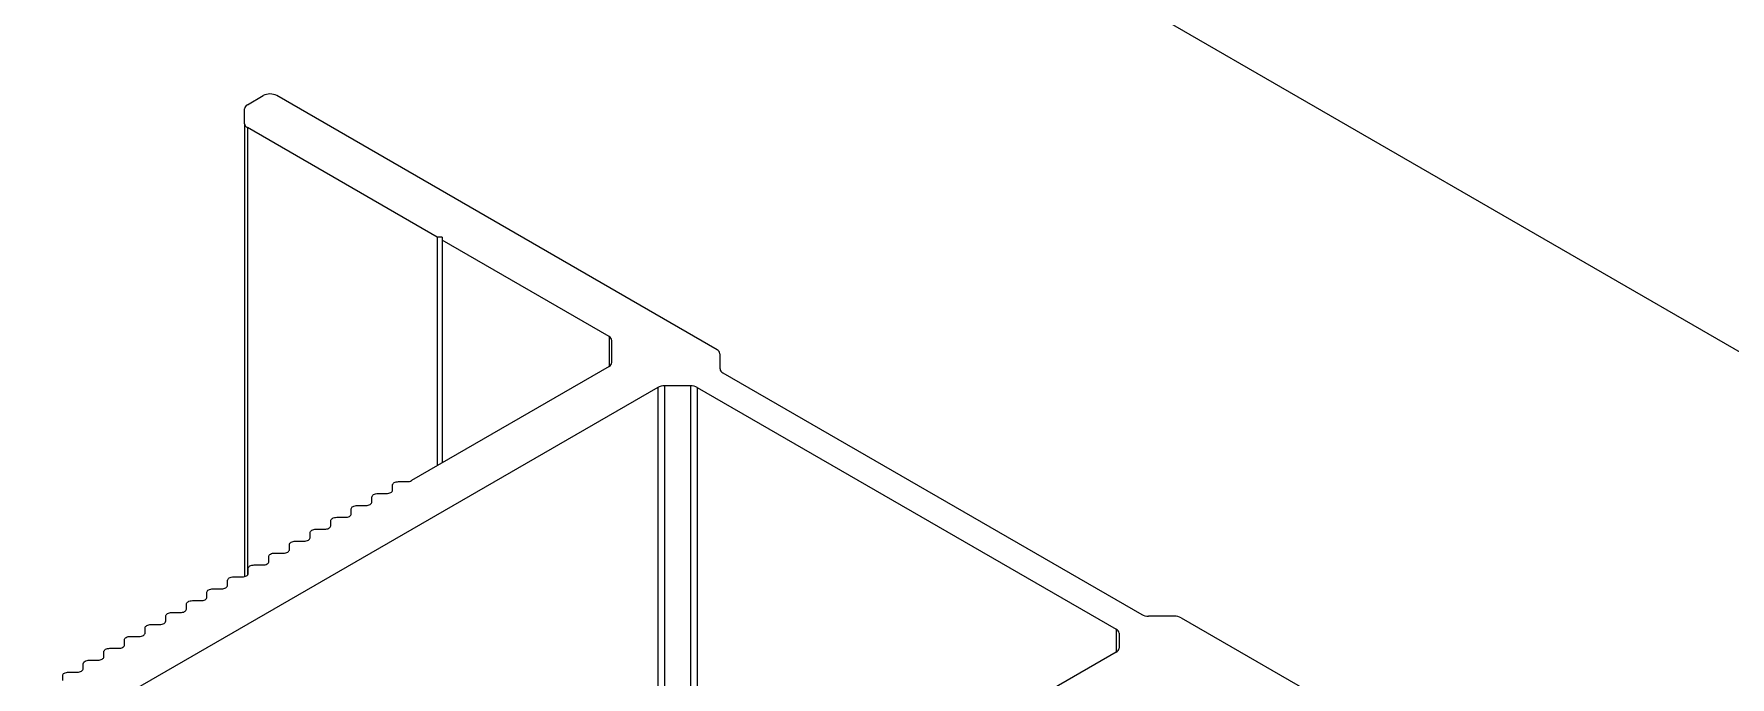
# Model space of a CAD drawing. Header units: millimetres. Extents: x 39 to 459, y 26 to 647.
# Drawn here: x 89.269 to 91.388, y 232.952 to 233.756 of the extents above; entities that cross this region are included whole.
import ezdxf

# ---------------------------------------------------------------- set-up
doc = ezdxf.new("R2010")
doc.units = ezdxf.units.MM
doc.layers.add('ANTET', color=7, linetype='Continuous')

# ---------------------------------------------------------------- blocks, each defined once
blk = doc.blocks.new('Griyaj Montajı')
at = {"color": 7, "linetype": 'Continuous', "lineweight": 15}
for p, q in [((11080.9452, 2121.2506), (11055.9518, 2135.679)), ((11072.49, 2125.3641), (11072.5098, 2125.3756)), ((11073.0769, 2125.058), (11072.5268, 2125.3756)), ((11072.4865, 2125.3405), (11072.4865, 2125.3592)), ((11072.4865, 2125.3405), (11072.4865, 2124.7747)), ((11072.7272, 2125.1986), (11072.49, 2125.3356)), ((11072.7336, 2125.1986), (11072.7272, 2125.1986)), ((11072.7272, 2125.1986), (11072.7272, 2124.9133)), ((11072.7336, 2125.1986), (11072.7336, 2125.1949)), ((11072.9419, 2125.0747), (11072.7336, 2125.1949)), ((11072.7336, 2125.1949), (11072.7336, 2124.917)), ((11072.9454, 2125.0421), (11072.9454, 2125.0698)), ((11072.9419, 2125.0372), (11072.6949, 2124.8946)), ((11073.0804, 2125.0531), (11073.0804, 2125.0343)), ((11073.084, 2125.0294), (11073.6073, 2124.7273)), ((11073.0027, 2125.0111), (11072.2404, 2124.571)), ((11073.0437, 2125.0131), (11073.0112, 2125.0131)), ((11073.0521, 2125.0111), (11073.5754, 2124.709)), ((11072.6714, 2124.8828), (11072.6714, 2124.889)), ((11072.6789, 2124.8934), (11072.6896, 2124.8934)), ((11072.6456, 2124.868), (11072.6456, 2124.8742)), ((11072.6531, 2124.8785), (11072.6639, 2124.8785)), ((11072.5941, 2124.8382), (11072.5941, 2124.8444)), ((11072.6016, 2124.8488), (11072.6124, 2124.8488)), ((11072.6199, 2124.8531), (11072.6199, 2124.8593)), ((11072.6274, 2124.8636), (11072.6381, 2124.8636)), ((11072.5684, 2124.8233), (11072.5684, 2124.8296)), ((11072.5759, 2124.8339), (11072.5866, 2124.8339)), ((11072.5243, 2124.8042), (11072.5351, 2124.8042)), ((11072.5426, 2124.8085), (11072.5426, 2124.8147)), ((11072.5501, 2124.819), (11072.5609, 2124.819)), ((11072.4911, 2124.7787), (11072.4911, 2124.785)), ((11072.4986, 2124.7893), (11072.5093, 2124.7893)), ((11072.5168, 2124.7936), (11072.5168, 2124.7998)), ((11072.4471, 2124.7595), (11072.4578, 2124.7595)), ((11072.4653, 2124.7639), (11072.4653, 2124.7701)), ((11072.4728, 2124.7744), (11072.4836, 2124.7744)), ((11072.4138, 2124.7341), (11072.4138, 2124.7403)), ((11072.4213, 2124.7447), (11072.4321, 2124.7447)), ((11072.4396, 2124.749), (11072.4396, 2124.7552)), ((11072.3881, 2124.7193), (11072.3881, 2124.7255)), ((11072.3956, 2124.7298), (11072.4063, 2124.7298)), ((11073.6482, 2124.7253), (11073.6157, 2124.7253)), ((11073.6567, 2124.7233), (11074.2069, 2124.4057)), ((11072.3365, 2124.6895), (11072.3365, 2124.6957)), ((11072.344, 2124.7001), (11072.3548, 2124.7001)), ((11072.3623, 2124.7044), (11072.3623, 2124.7106)), ((11072.3698, 2124.7149), (11072.3806, 2124.7149)), ((11073.579, 2124.7041), (11073.579, 2124.6853)), ((11072.3108, 2124.6747), (11072.3108, 2124.6809)), ((11072.3183, 2124.6852), (11072.329, 2124.6852)), ((11073.5754, 2124.6804), (11072.8132, 2124.2404)), ((11072.2668, 2124.6555), (11072.2775, 2124.6555)), ((11072.285, 2124.6598), (11072.285, 2124.666)), ((11072.2925, 2124.6703), (11072.3033, 2124.6703)), ((11072.2593, 2124.6449), (11072.2593, 2124.6511))]:
    blk.add_line(p, q, dxfattribs=at)
at = {"color": 8, "linetype": 'Continuous', "lineweight": 15}
for p, q in [((11072.49, 2125.3356), (11072.49, 2124.7765)), ((11072.9419, 2125.0747), (11072.9419, 2125.0372)), ((11073.0027, 2125.0111), (11073.0027, 2124.3498)), ((11073.0112, 2125.0131), (11073.0112, 2124.3547)), ((11073.0437, 2125.0131), (11073.0437, 2124.3734)), ((11073.0521, 2125.0111), (11073.0521, 2124.3783)), ((11073.5754, 2124.709), (11073.5754, 2124.6804))]:
    blk.add_line(p, q, dxfattribs=at)
at = {"color": 7, "linetype": 'Continuous', "lineweight": 15, "flags": 128}
for points in [[(11072.6714, 2124.889), (11072.6715, 2124.8899), (11072.672, 2124.8907), (11072.6726, 2124.8914), (11072.6736, 2124.8921), (11072.6747, 2124.8926), (11072.676, 2124.893), (11072.6774, 2124.8933), (11072.6789, 2124.8934)], [(11072.6381, 2124.8636), (11072.6396, 2124.8637), (11072.641, 2124.864), (11072.6423, 2124.8644), (11072.6434, 2124.8649), (11072.6444, 2124.8656), (11072.6451, 2124.8663), (11072.6455, 2124.8671), (11072.6456, 2124.868)], [(11072.6456, 2124.8742), (11072.6458, 2124.875), (11072.6462, 2124.8758), (11072.6469, 2124.8766), (11072.6478, 2124.8772), (11072.649, 2124.8778), (11072.6503, 2124.8782), (11072.6517, 2124.8784), (11072.6531, 2124.8785)], [(11072.6639, 2124.8785), (11072.6653, 2124.8786), (11072.6668, 2124.8788), (11072.668, 2124.8792), (11072.6692, 2124.8798), (11072.6701, 2124.8804), (11072.6708, 2124.8812), (11072.6712, 2124.882), (11072.6714, 2124.8828)], [(11072.5941, 2124.8444), (11072.5943, 2124.8453), (11072.5947, 2124.8461), (11072.5954, 2124.8468), (11072.5963, 2124.8475), (11072.5974, 2124.848), (11072.5987, 2124.8484), (11072.6001, 2124.8487), (11072.6016, 2124.8488)], [(11072.6124, 2124.8488), (11072.6138, 2124.8488), (11072.6152, 2124.8491), (11072.6165, 2124.8495), (11072.6177, 2124.85), (11072.6186, 2124.8507), (11072.6193, 2124.8514), (11072.6197, 2124.8522), (11072.6199, 2124.8531)], [(11072.6199, 2124.8593), (11072.62, 2124.8601), (11072.6204, 2124.861), (11072.6211, 2124.8617), (11072.6221, 2124.8624), (11072.6232, 2124.8629), (11072.6245, 2124.8633), (11072.6259, 2124.8635), (11072.6274, 2124.8636)], [(11072.5609, 2124.819), (11072.5623, 2124.8191), (11072.5637, 2124.8193), (11072.565, 2124.8197), (11072.5662, 2124.8203), (11072.5671, 2124.8209), (11072.5678, 2124.8217), (11072.5682, 2124.8225), (11072.5684, 2124.8233)], [(11072.5684, 2124.8296), (11072.5685, 2124.8304), (11072.5689, 2124.8312), (11072.5696, 2124.832), (11072.5706, 2124.8326), (11072.5717, 2124.8332), (11072.573, 2124.8336), (11072.5744, 2124.8338), (11072.5759, 2124.8339)], [(11072.5866, 2124.8339), (11072.5881, 2124.834), (11072.5895, 2124.8342), (11072.5908, 2124.8346), (11072.5919, 2124.8352), (11072.5928, 2124.8358), (11072.5935, 2124.8366), (11072.594, 2124.8374), (11072.5941, 2124.8382)], [(11072.5168, 2124.7998), (11072.517, 2124.8007), (11072.5174, 2124.8015), (11072.5181, 2124.8022), (11072.519, 2124.8029), (11072.5202, 2124.8034), (11072.5215, 2124.8038), (11072.5229, 2124.8041), (11072.5243, 2124.8042)], [(11072.5351, 2124.8042), (11072.5366, 2124.8042), (11072.538, 2124.8045), (11072.5393, 2124.8049), (11072.5404, 2124.8054), (11072.5413, 2124.8061), (11072.542, 2124.8068), (11072.5425, 2124.8076), (11072.5426, 2124.8085)], [(11072.5426, 2124.8147), (11072.5427, 2124.8155), (11072.5432, 2124.8163), (11072.5439, 2124.8171), (11072.5448, 2124.8178), (11072.5459, 2124.8183), (11072.5472, 2124.8187), (11072.5486, 2124.8189), (11072.5501, 2124.819)], [(11072.4911, 2124.785), (11072.4912, 2124.7858), (11072.4917, 2124.7866), (11072.4923, 2124.7874), (11072.4933, 2124.788), (11072.4944, 2124.7886), (11072.4957, 2124.789), (11072.4971, 2124.7892), (11072.4986, 2124.7893)], [(11072.5093, 2124.7893), (11072.5108, 2124.7894), (11072.5122, 2124.7896), (11072.5135, 2124.79), (11072.5146, 2124.7905), (11072.5156, 2124.7912), (11072.5163, 2124.792), (11072.5167, 2124.7928), (11072.5168, 2124.7936)], [(11072.4396, 2124.7552), (11072.4397, 2124.7561), (11072.4401, 2124.7569), (11072.4408, 2124.7576), (11072.4418, 2124.7583), (11072.4429, 2124.7588), (11072.4442, 2124.7592), (11072.4456, 2124.7595), (11072.4471, 2124.7595)], [(11072.4578, 2124.7595), (11072.4593, 2124.7596), (11072.4607, 2124.7599), (11072.462, 2124.7603), (11072.4631, 2124.7608), (11072.4641, 2124.7615), (11072.4648, 2124.7622), (11072.4652, 2124.763), (11072.4653, 2124.7639)], [(11072.4653, 2124.7701), (11072.4655, 2124.7709), (11072.4659, 2124.7717), (11072.4666, 2124.7725), (11072.4675, 2124.7731), (11072.4687, 2124.7737), (11072.47, 2124.7741), (11072.4714, 2124.7743), (11072.4728, 2124.7744)], [(11072.4836, 2124.7744), (11072.485, 2124.7745), (11072.4865, 2124.7747), (11072.4877, 2124.7751), (11072.4889, 2124.7757), (11072.4898, 2124.7763), (11072.4905, 2124.7771), (11072.4909, 2124.7779), (11072.4911, 2124.7787)], [(11072.4138, 2124.7403), (11072.414, 2124.7412), (11072.4144, 2124.742), (11072.4151, 2124.7427), (11072.416, 2124.7434), (11072.4171, 2124.7439), (11072.4184, 2124.7443), (11072.4198, 2124.7446), (11072.4213, 2124.7447)], [(11072.4321, 2124.7447), (11072.4335, 2124.7448), (11072.4349, 2124.745), (11072.4362, 2124.7454), (11072.4374, 2124.7459), (11072.4383, 2124.7466), (11072.439, 2124.7473), (11072.4394, 2124.7482), (11072.4396, 2124.749)], [(11072.3806, 2124.7149), (11072.382, 2124.715), (11072.3834, 2124.7153), (11072.3847, 2124.7157), (11072.3859, 2124.7162), (11072.3868, 2124.7169), (11072.3875, 2124.7176), (11072.3879, 2124.7184), (11072.3881, 2124.7193)], [(11072.3881, 2124.7255), (11072.3882, 2124.7263), (11072.3886, 2124.7271), (11072.3893, 2124.7279), (11072.3902, 2124.7285), (11072.3914, 2124.7291), (11072.3927, 2124.7295), (11072.3941, 2124.7297), (11072.3956, 2124.7298)], [(11072.4063, 2124.7298), (11072.4078, 2124.7299), (11072.4092, 2124.7301), (11072.4105, 2124.7305), (11072.4116, 2124.7311), (11072.4125, 2124.7317), (11072.4132, 2124.7325), (11072.4137, 2124.7333), (11072.4138, 2124.7341)], [(11072.3365, 2124.6957), (11072.3367, 2124.6966), (11072.3371, 2124.6974), (11072.3378, 2124.6981), (11072.3387, 2124.6988), (11072.3399, 2124.6993), (11072.3412, 2124.6997), (11072.3426, 2124.7), (11072.344, 2124.7001)], [(11072.3548, 2124.7001), (11072.3563, 2124.7001), (11072.3577, 2124.7004), (11072.359, 2124.7008), (11072.3601, 2124.7013), (11072.361, 2124.702), (11072.3617, 2124.7027), (11072.3622, 2124.7035), (11072.3623, 2124.7044)], [(11072.3623, 2124.7106), (11072.3624, 2124.7114), (11072.3629, 2124.7123), (11072.3636, 2124.713), (11072.3645, 2124.7137), (11072.3656, 2124.7142), (11072.3669, 2124.7146), (11072.3683, 2124.7149), (11072.3698, 2124.7149)], [(11072.3033, 2124.6703), (11072.3047, 2124.6704), (11072.3062, 2124.6707), (11072.3074, 2124.6711), (11072.3086, 2124.6716), (11072.3095, 2124.6723), (11072.3102, 2124.673), (11072.3106, 2124.6738), (11072.3108, 2124.6747)], [(11072.3108, 2124.6809), (11072.3109, 2124.6817), (11072.3114, 2124.6825), (11072.312, 2124.6833), (11072.313, 2124.6839), (11072.3141, 2124.6845), (11072.3154, 2124.6849), (11072.3168, 2124.6851), (11072.3183, 2124.6852)], [(11072.329, 2124.6852), (11072.3305, 2124.6853), (11072.3319, 2124.6855), (11072.3332, 2124.6859), (11072.3343, 2124.6865), (11072.3353, 2124.6871), (11072.336, 2124.6879), (11072.3364, 2124.6887), (11072.3365, 2124.6895)], [(11072.2593, 2124.6511), (11072.2594, 2124.652), (11072.2598, 2124.6528), (11072.2605, 2124.6535), (11072.2615, 2124.6542), (11072.2626, 2124.6547), (11072.2639, 2124.6551), (11072.2653, 2124.6554), (11072.2668, 2124.6555)], [(11072.2775, 2124.6555), (11072.279, 2124.6555), (11072.2804, 2124.6558), (11072.2817, 2124.6562), (11072.2828, 2124.6567), (11072.2838, 2124.6574), (11072.2845, 2124.6581), (11072.2849, 2124.6589), (11072.285, 2124.6598)], [(11072.285, 2124.666), (11072.2852, 2124.6668), (11072.2856, 2124.6677), (11072.2863, 2124.6684), (11072.2872, 2124.6691), (11072.2884, 2124.6696), (11072.2897, 2124.67), (11072.2911, 2124.6702), (11072.2925, 2124.6703)]]:
    blk.add_lwpolyline(points, dxfattribs=at)
at = {"color": 7, "linetype": 'Continuous', "lineweight": 15}
for centre, radius, start, end in [((11072.5183, 2125.3592), 0.0184, 62.6133, 117.3867), ((11072.4925, 2125.3586), 0.00604, 114.3826, 174.2988), ((11072.4925, 2125.3411), 0.00603, 185.6851, 245.6254), ((11072.9394, 2125.0692), 0.00603, 5.6851, 65.6254), ((11073.0744, 2125.0525), 0.00603, 5.6851, 65.6254), ((11072.9394, 2125.0427), 0.00603, 294.3619, 354.3195), ((11073.0865, 2125.0349), 0.00604, 185.7247, 245.6076), ((11073.0108, 2124.9958), 0.0173, 88.8432, 118.0521), ((11073.044, 2124.9958), 0.0173, 61.9606, 91.1506), ((11072.6899, 2124.9042), 0.0108, 268.8313, 298.0574), ((11073.6154, 2124.7426), 0.0173, 241.9643, 271.131), ((11073.6486, 2124.708), 0.0173, 61.9577, 91.1508), ((11073.573, 2124.7035), 0.00603, 5.6782, 65.6322), ((11073.573, 2124.6859), 0.00604, 294.3826, 354.2988)]:
    blk.add_arc(centre, radius, start, end, dxfattribs=at)

msp = doc.modelspace()

# ---------------------------------------------------------------- block references
at = {"layer": 'ANTET', "color": 0}
msp.add_blockref('Griyaj Montajı', (-10982.9547, -1891.697), dxfattribs=at)

doc.saveas('drawing.dxf')
